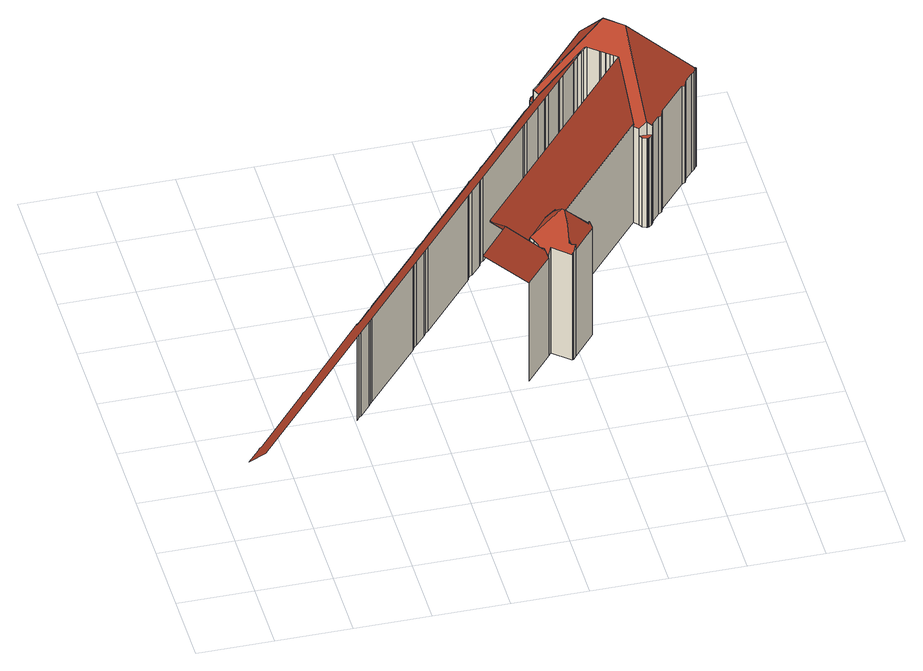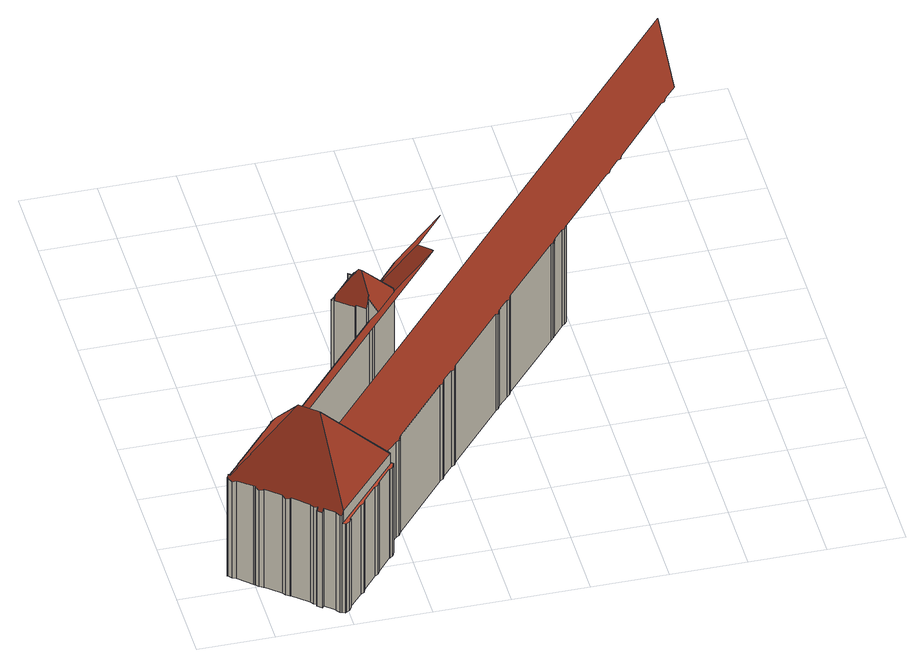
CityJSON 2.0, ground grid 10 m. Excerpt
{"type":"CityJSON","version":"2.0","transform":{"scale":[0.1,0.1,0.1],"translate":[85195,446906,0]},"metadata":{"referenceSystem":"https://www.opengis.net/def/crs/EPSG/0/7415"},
"CityObjects":{
"building1":{"type":"Building","attributes":{"b3_bag_bag_overlap":23.36,"b3_dak_type":"slanted","b3_extrusie":"standard","b3_h_dak_50p":20.01,"b3_h_dak_70p":21.5,"b3_h_dak_max":25.91,"b3_h_dak_min":14.04,"b3_h_maaiveld":0.001,"b3_h_nok":52.07,"b3_is_glas_dak":false,"b3_kas_warenhuis":false,"b3_kwaliteitsindicator":false,"b3_mutatie_ahn3_ahn4":false,"b3_mutatie_ahn4_ahn5":false,"b3_n_nok":33,"b3_n_vlakken":211,"b3_opp_buitenmuur":19011.27,"b3_opp_dak_plat":2542.91,"b3_opp_dak_schuin":9718.76,"b3_opp_grond":7893.62,"b3_opp_scheidingsmuur":1838.09,"b3_rmse_lod12":4.03,"b3_rmse_lod13":2.89,"b3_rmse_lod22":0.741,"b3_t_run":12125,"b3_val3dity_lod12":"[]","b3_val3dity_lod13":"[]","b3_val3dity_lod22":"[102]","b3_volume_lod12":169656,"b3_volume_lod13":168420.77,"b3_volume_lod22":154860.48,"geconstateerd":false,"oorspronkelijkbouwjaar":1945,"status":"Pand in gebruik"},"children":["building1-1"]},
"building1-1":{"type":"BuildingPart","parents":["building1"],"geometry":[{"type":"MultiSurface","lod":"2.2","boundaries":[[[0,1,2,3]],[[4,5,1,0]],[[6,7,5,4]],[[8,9,7,6]],[[10,11,9,8]],[[12,13,11,10]],[[14,15,16,17,18,19,20,21,22,23,24,25,12,10,8,6,4,0,3,26,27,28,29,30,31,32,33,34,35,36,37,38,39,40,41]],[[25,42,13,12]],[[24,43,42,25]],[[23,44,43,24]],[[22,45,44,23]],[[21,46,45,22]],[[47,48,49]],[[48,47,50]],[[20,51,46,21]],[[52,53,54,55,56,57,58]],[[52,58,59,60,61,48,50]],[[54,62,63,55]],[[64,65,66]],[[65,64,61,67]],[[19,68,51,20]],[[67,61,60]],[[57,59,58]],[[18,69,68,19]],[[59,70,60]],[[70,59,57,56]],[[55,71,56]],[[71,55,63,72,73]],[[17,74,69,18]],[[73,72,75,76]],[[77,78,65,67,60,70,56,71,73,76,79,80,81,82,83,84]],[[16,85,74,17]],[[66,65,78,86,87,88]],[[76,75,89,79]],[[79,89,90,80]],[[15,91,85,16]],[[92,83,82]],[[83,92,84]],[[80,90,93,94,81]],[[81,94,82]],[[87,95,96,88]],[[95,87,86]],[[97,98,96,95]],[[98,99,100,101]],[[102,103,99,98,97]],[[104,105,106,102,97,95,86,78,77]],[[107,108,104,77,84,92,82,94,109,110]],[[94,93,111,109]],[[106,112,103,102]],[[113,114,49,48,61,64,66,88,96,98,101,115]],[[105,116,112,106]],[[108,105,104]],[[107,117,116,105,108]],[[109,111,110]],[[110,111,117,107]],[[14,118,91,15]],[[41,119,118,14]],[[40,120,119,41]],[[39,121,122,120,40]],[[123,124,125,126]],[[126,125,122,121]],[[127,128,124,123]],[[101,100,129,130,115]],[[131,132,133,134,135]],[[38,135,134,121,39]],[[136,137,128,127]],[[138,139,137,136]],[[140,141,139,138]],[[132,131,142]],[[143,144,141,140]],[[37,145,135,38]],[[146,147,144,143]],[[148,149,147,146]],[[150,151,152,148,146,143,140,138,136,127,123,126,121,134,133,153,154,155,156,157,158,159]],[[160,153,133,132]],[[145,37,161]],[[152,162,149,148]],[[160,132,142]],[[130,163,164,165,166,142,131,135,145,161,114,113]],[[151,167,162,152]],[[115,130,113]],[[130,129,168,163]],[[163,168,169,170,164]],[[170,169,171,172]],[[172,171,173,174]],[[164,170,175,165]],[[174,173,176,177]],[[177,176,178,179]],[[179,178,180,181]],[[182,183,175,170,172,174,177,179,181,184]],[[150,185,167,151]],[[181,180,186,184]],[[184,186,187,182]],[[165,175,183,188]],[[182,187,189,183]],[[188,183,189,190,191]],[[159,192,185,150]],[[158,193,192,159]],[[191,190,194,195]],[[157,196,193,158]],[[156,197,196,157]],[[155,198,197,156]],[[199,154,153,160]],[[154,200,198,155]],[[195,194,201,202]],[[203,204,200,154,199]],[[205,206,204,203]],[[207,208,206,205]],[[202,201,209,210]],[[211,212,208,207]],[[213,214,212,211]],[[215,216,214,213]],[[217,218,216,215]],[[219,220,218,217]],[[221,222,220,219]],[[210,209,223,224]],[[225,226,222,221]],[[188,191,195,202,210,224,227,228,229,230,231,232,233,166,165]],[[234,235,226,225]],[[236,237,235,234]],[[166,233,238,239,240,241,242,243,244,245,246,247,248,249,250,251,236,234,225,221,219,217,215,213,211,207,205,203,199,160,142]],[[251,252,237,236]],[[250,253,252,251]],[[224,223,254,227]],[[249,255,253,250]],[[227,254,256,228]],[[248,257,255,249]],[[228,256,258,229]],[[247,259,257,248]],[[246,260,259,247]],[[245,261,260,246]],[[229,258,262,230]],[[244,263,261,245]],[[230,262,264,231]],[[243,265,263,244]],[[231,264,266,232]],[[232,238,233]],[[238,232,266,267,239]],[[242,268,265,243]],[[239,267,269,240]],[[241,268,242]],[[240,269,268,241]]],"semantics":{"surfaces":[{"type":"WallSurface","on_footprint_edge":true},{"type":"RoofSurface","b3_azimut":310.5,"b3_h_dak_50p":18.27,"b3_h_dak_70p":19.61,"b3_h_dak_max":21.56,"b3_h_dak_min":14.68,"b3_hellingshoek":54.59},{"type":"WallSurface","on_footprint_edge":false},{"type":"RoofSurface","b3_azimut":130.29,"b3_h_dak_50p":18.85,"b3_h_dak_70p":20.14,"b3_h_dak_max":22.01,"b3_h_dak_min":15.52,"b3_hellingshoek":54.82},{"type":"RoofSurface","b3_azimut":41.84,"b3_h_dak_50p":18.23,"b3_h_dak_70p":19.52,"b3_h_dak_max":21.52,"b3_h_dak_min":15.73,"b3_hellingshoek":54.48},{"type":"RoofSurface","b3_azimut":219.03,"b3_h_dak_50p":18.24,"b3_h_dak_70p":19.02,"b3_h_dak_max":21.32,"b3_h_dak_min":16.19,"b3_hellingshoek":55.58},{"type":"RoofSurface","b3_azimut":310.06,"b3_h_dak_50p":17.72,"b3_h_dak_70p":18.37,"b3_h_dak_max":20.6,"b3_h_dak_min":16.86,"b3_hellingshoek":52.13},{"type":"RoofSurface","b3_azimut":40.71,"b3_h_dak_50p":18.1,"b3_h_dak_70p":18.76,"b3_h_dak_max":21.32,"b3_h_dak_min":16.85,"b3_hellingshoek":53.6},{"type":"RoofSurface","b3_azimut":131.11,"b3_h_dak_50p":18.13,"b3_h_dak_70p":18.74,"b3_h_dak_max":20.49,"b3_h_dak_min":16.9,"b3_hellingshoek":58.33},{"type":"RoofSurface","b3_azimut":130.49,"b3_h_dak_50p":19.08,"b3_h_dak_70p":20.28,"b3_h_dak_max":22.01,"b3_h_dak_min":15.48,"b3_hellingshoek":54.68},{"type":"RoofSurface","b3_azimut":335.2,"b3_h_dak_50p":14.09,"b3_h_dak_70p":15.48,"b3_h_dak_max":16,"b3_h_dak_min":14.09,"b3_hellingshoek":0},{"type":"RoofSurface","b3_azimut":310.57,"b3_h_dak_50p":18.15,"b3_h_dak_70p":19.68,"b3_h_dak_max":24.19,"b3_h_dak_min":15.32,"b3_hellingshoek":54.65},{"type":"RoofSurface","b3_azimut":220.36,"b3_h_dak_50p":21.28,"b3_h_dak_70p":22.68,"b3_h_dak_max":25.19,"b3_h_dak_min":15.57,"b3_hellingshoek":54.6},{"type":"RoofSurface","b3_azimut":334.4,"b3_h_dak_50p":14.1,"b3_h_dak_70p":14.1,"b3_h_dak_max":14.1,"b3_h_dak_min":14.1,"b3_hellingshoek":0},{"type":"RoofSurface","b3_azimut":130.68,"b3_h_dak_50p":18.29,"b3_h_dak_70p":19.66,"b3_h_dak_max":24.16,"b3_h_dak_min":15.54,"b3_hellingshoek":54.58},{"type":"RoofSurface","b3_azimut":40.43,"b3_h_dak_50p":18.37,"b3_h_dak_70p":20.21,"b3_h_dak_max":25.19,"b3_h_dak_min":14.79,"b3_hellingshoek":54.8}],"values":[0,0,0,0,0,0,1,0,0,0,0,0,2,2,0,3,4,0,2,2,0,2,2,0,2,2,2,0,0,0,5,0,6,0,0,0,2,2,0,2,2,2,2,0,0,7,8,0,0,9,0,2,0,0,0,0,0,0,0,0,0,0,0,2,2,0,0,0,2,0,2,0,0,10,2,2,0,11,12,0,2,0,0,0,0,2,0,0,0,13,0,0,0,2,0,0,0,0,0,0,0,0,2,0,0,0,0,0,0,0,0,0,0,0,0,0,0,14,0,0,15,0,0,0,0,0,0,0,0,0,0,0,0,0,0,0,2,0,0,0,0,0]}}]}
},
"vertices":[
[206,295,151],[206,295,0],[203,291,0],[203,291,153],[210,298,153],[210,298,0],[223,314,153],[223,314,0],[226,318,151],[226,318,0],[230,322,153],[230,322,0],[303,407,153],[303,407,0],[501,639,153],[429,554,153],[424,551,151],[422,546,153],[409,531,153],[404,528,151],[402,523,153],[329,438,153],[325,435,151],[323,430,153],[309,415,153],[305,411,151],[130,206,152],[126,202,151],[124,198,152],[111,182,152],[106,179,151],[104,175,152],[32,89,153],[27,86,152],[25,81,153],[9,63,153],[14,1,215],[587,671,215],[528,667,156],[526,667,153],[508,647,152],[503,644,151],[305,411,0],[309,415,0],[323,430,0],[325,435,0],[329,438,0],[392,372,215],[392,372,214],[392,373,215],[394,369,215],[402,523,0],[408,357,215],[367,308,215],[427,314,156],[462,355,155],[460,359,161],[458,362,166],[451,360,172],[458,362,164],[457,363,163],[448,376,158],[427,314,0],[462,355,0],[445,380,164],[445,380,172],[444,382,168],[448,376,170],[404,528,0],[409,531,0],[458,362,162],[462,355,159],[466,360,0],[466,360,168],[422,546,0],[488,341,0],[488,341,167],[488,378,209],[485,381,209],[489,342,169],[490,341,169],[494,346,178],[489,349,178],[487,351,178],[489,366,195],[424,551,0],[482,405,188],[484,409,186],[473,417,169],[489,342,0],[490,341,0],[429,554,0],[487,351,182],[494,346,0],[494,346,169],[484,409,182],[484,409,149],[487,414,174],[487,414,151],[487,414,0],[484,416,0],[484,416,156],[498,404,174],[498,404,0],[519,383,178],[521,386,172],[499,405,173],[524,383,171],[521,386,178],[524,382,169],[524,382,171],[524,382,0],[499,405,0],[627,582,155],[623,643,215],[626,582,156],[521,386,0],[524,383,0],[501,639,0],[503,644,0],[508,647,0],[526,667,141],[526,667,0],[518,675,141],[518,675,0],[518,674,0],[518,674,141],[521,681,141],[521,681,0],[626,582,0],[626,582,153],[522,674,158],[522,674,157],[522,674,141],[528,667,141],[528,667,155],[525,684,141],[525,684,0],[526,684,141],[526,684,0],[544,706,141],[544,706,0],[613,682,248],[547,711,141],[547,711,0],[587,671,214],[552,714,141],[552,714,0],[570,736,141],[570,736,0],[596,766,141],[577,744,141],[572,741,141],[605,770,141],[608,773,141],[604,774,141],[604,775,141],[603,774,141],[598,771,141],[595,766,141],[605,770,159],[589,672,215],[572,741,0],[632,577,152],[632,576,152],[642,576,161],[636,662,248],[577,744,0],[632,577,0],[632,576,0],[632,576,141],[635,571,0],[635,571,141],[640,569,0],[640,569,141],[642,576,141],[641,569,0],[641,569,141],[641,568,0],[641,568,141],[642,569,0],[642,569,141],[647,572,141],[649,575,141],[643,569,141],[596,766,0],[643,569,0],[647,572,0],[649,575,154],[649,575,0],[650,578,0],[650,578,155],[595,766,0],[598,771,0],[660,590,0],[660,590,155],[603,774,0],[604,775,0],[604,774,0],[608,773,154],[608,773,0],[665,593,0],[665,593,153],[610,772,153],[610,772,0],[614,767,155],[614,767,0],[614,766,155],[614,766,0],[667,599,0],[667,599,156],[627,755,155],[627,755,0],[629,758,151],[629,758,0],[635,753,151],[635,753,0],[633,750,155],[633,750,0],[638,748,153],[638,748,0],[641,743,155],[641,743,0],[702,639,0],[702,639,156],[661,726,156],[661,726,0],[707,642,153],[709,647,155],[709,648,156],[719,659,156],[723,663,155],[726,667,156],[724,669,159],[662,726,155],[662,726,0],[667,723,153],[667,723,0],[726,667,159],[726,668,158],[728,669,156],[727,670,156],[727,670,155],[723,675,153],[718,677,155],[700,693,156],[698,694,156],[699,695,155],[695,699,153],[690,702,155],[690,701,156],[670,718,156],[670,718,0],[690,701,0],[707,642,0],[690,702,0],[709,647,0],[695,699,0],[709,648,0],[699,695,0],[698,694,0],[700,693,0],[719,659,0],[718,677,0],[723,663,0],[723,675,0],[726,667,0],[726,668,0],[727,670,0],[728,669,0]
]}
